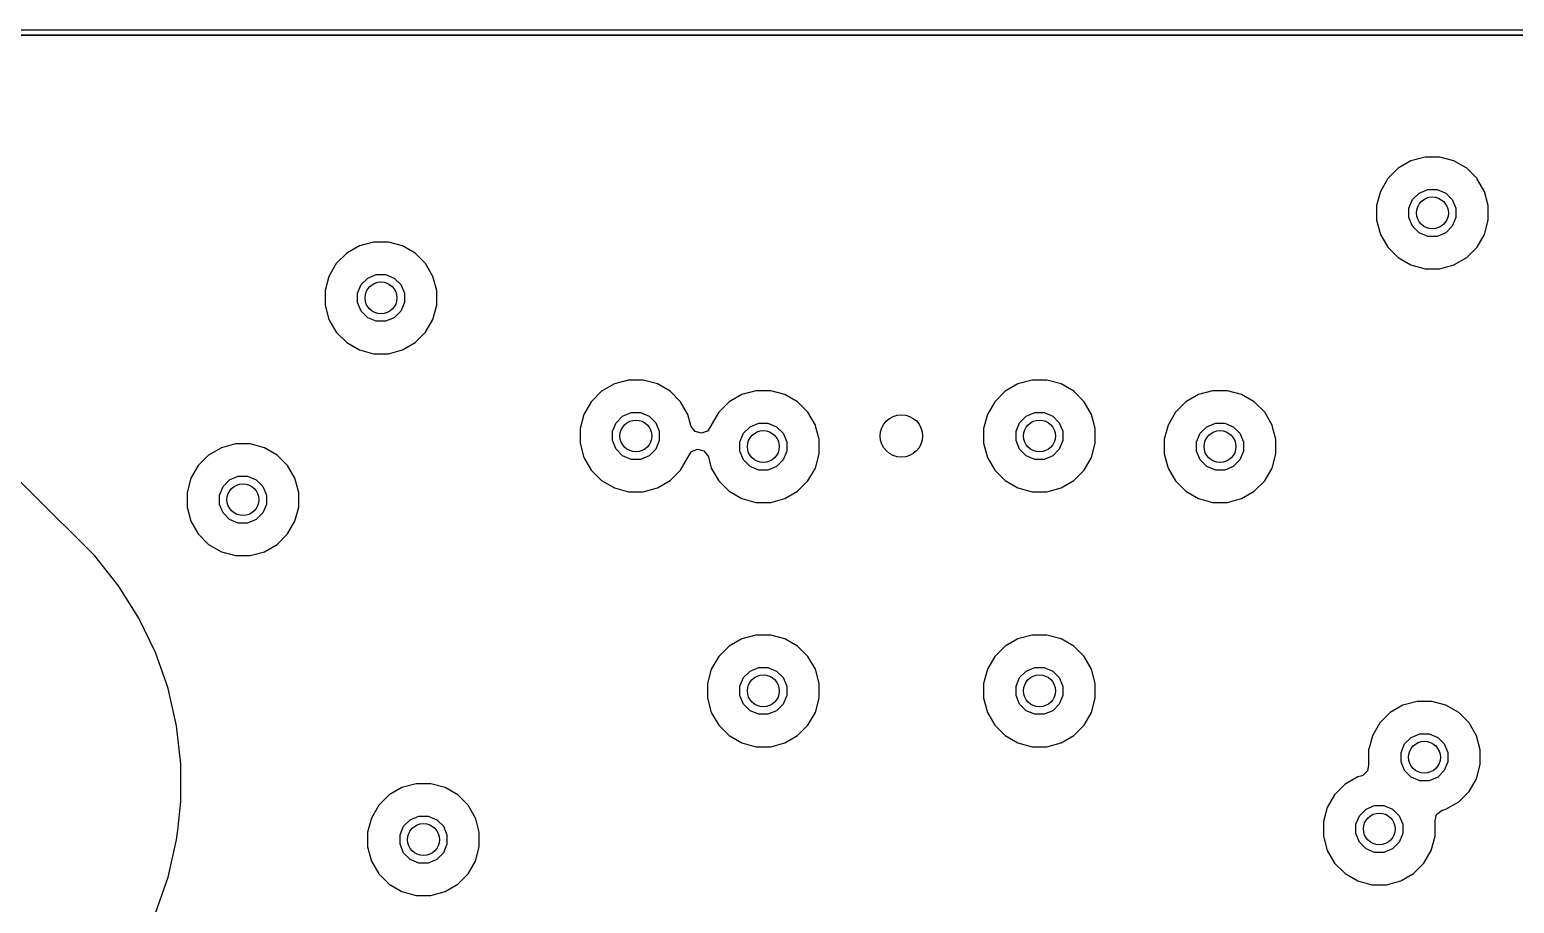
# Model space of a CAD drawing. Extents: x 89 to 178, y -115 to -57.
# Drawn here: x 114.09 to 128.07, y -65.2 to -56.97 of the extents above; entities that cross this region are included whole.
import ezdxf

# ---------------------------------------------------------------- set-up
doc = ezdxf.new("R2010")
doc.units = 0
doc.layers.add('BLACK', color=7, linetype='CONTINUOUS')

msp = doc.modelspace()

# ---------------------------------------------------------------- linework, layer by layer
at = {"layer": 'BLACK', "linetype": 'CONTINUOUS'}
for p, q in [((97.5, -56.975), (169.5, -56.975)), ((169.47582, -57.025), (97.524182, -57.025)), ((97.6245, -57.0255), (137.901, -57.0255)), ((126.977337, -58.279495), (126.879497, -58.377335)), ((127.097166, -58.210312), (126.977337, -58.279495)), ((127.230819, -58.1745), (127.097166, -58.210312)), ((127.369185, -58.1745), (127.230819, -58.1745)), ((127.502838, -58.210312), (127.369185, -58.1745)), ((127.622667, -58.279495), (127.502838, -58.210312)), ((127.720507, -58.377335), (127.622667, -58.279495)), ((126.879497, -58.377335), (126.810314, -58.497164)), ((127.722517, -58.380817), (127.720507, -58.377335)), ((127.78969, -58.497164), (127.722517, -58.380817)), ((126.810314, -58.497164), (126.774502, -58.630817)), ((127.112921, -58.574997), (127.174999, -58.512919)), ((127.174999, -58.512919), (127.256107, -58.479323)), ((127.256107, -58.479323), (127.343897, -58.479323)), ((127.343897, -58.479323), (127.425005, -58.512919)), ((127.425005, -58.512919), (127.487083, -58.574997)), ((127.825502, -58.630817), (127.78969, -58.497164)), ((126.774502, -58.630817), (126.774502, -58.769183)), ((127.079325, -58.656105), (127.112921, -58.574997)), ((127.079325, -58.743895), (127.079325, -58.656105)), ((127.487083, -58.574997), (127.520679, -58.656105)), ((127.520679, -58.656105), (127.520679, -58.743895)), ((127.825502, -58.769183), (127.825502, -58.630817)), ((126.774502, -58.769183), (126.810314, -58.902836)), ((127.112921, -58.825003), (127.079325, -58.743895)), ((127.174999, -58.887081), (127.112921, -58.825003)), ((127.487083, -58.825003), (127.425005, -58.887081)), ((127.520679, -58.743895), (127.487083, -58.825003)), ((127.78969, -58.902836), (127.825502, -58.769183)), ((117.330817, -58.9745), (117.197164, -59.010312)), ((117.469183, -58.9745), (117.330817, -58.9745)), ((117.602836, -59.010312), (117.469183, -58.9745)), ((126.810314, -58.902836), (126.879497, -59.022665)), ((127.256107, -58.920677), (127.174999, -58.887081)), ((127.343897, -58.920677), (127.256107, -58.920677)), ((127.425005, -58.887081), (127.343897, -58.920677)), ((127.720507, -59.022665), (127.78969, -58.902836)), ((117.077335, -59.079495), (116.979495, -59.177335)), ((117.197164, -59.010312), (117.077335, -59.079495)), ((117.722665, -59.079495), (117.602836, -59.010312)), ((117.820505, -59.177335), (117.722665, -59.079495)), ((126.879497, -59.022665), (126.977337, -59.120505)), ((126.977337, -59.120505), (127.097166, -59.189688)), ((127.502838, -59.189688), (127.622667, -59.120505)), ((127.622667, -59.120505), (127.720507, -59.022665)), ((116.979495, -59.177335), (116.910312, -59.297164)), ((117.889688, -59.297164), (117.820505, -59.177335)), ((127.097166, -59.189688), (127.230819, -59.2255)), ((127.230819, -59.2255), (127.230821, -59.2255)), ((127.230821, -59.2255), (127.369183, -59.2255)), ((127.369183, -59.2255), (127.369185, -59.2255)), ((127.369185, -59.2255), (127.502838, -59.189688)), ((116.910312, -59.297164), (116.8745, -59.430817)), ((117.179323, -59.456105), (117.212919, -59.374997)), ((117.212919, -59.374997), (117.274997, -59.312919)), ((117.274997, -59.312919), (117.356105, -59.279323)), ((117.356105, -59.279323), (117.443895, -59.279323)), ((117.443895, -59.279323), (117.525003, -59.312919)), ((117.525003, -59.312919), (117.587081, -59.374997)), ((117.587081, -59.374997), (117.620677, -59.456105)), ((117.9255, -59.430817), (117.889688, -59.297164)), ((116.8745, -59.430817), (116.8745, -59.569183)), ((117.179323, -59.543895), (117.179323, -59.456105)), ((117.212919, -59.625003), (117.179323, -59.543895)), ((117.620677, -59.543895), (117.587081, -59.625003)), ((117.620677, -59.456105), (117.620677, -59.543895)), ((117.9255, -59.569183), (117.9255, -59.430817)), ((116.8745, -59.569183), (116.910312, -59.702836)), ((117.274997, -59.687081), (117.212919, -59.625003)), ((117.356105, -59.720677), (117.274997, -59.687081)), ((117.525003, -59.687081), (117.443895, -59.720677)), ((117.587081, -59.625003), (117.525003, -59.687081)), ((117.889688, -59.702836), (117.9255, -59.569183)), ((116.910312, -59.702836), (116.979495, -59.822665)), ((116.979495, -59.822665), (117.077335, -59.920505)), ((117.443895, -59.720677), (117.356105, -59.720677)), ((117.722665, -59.920505), (117.820505, -59.822665)), ((117.820505, -59.822665), (117.889688, -59.702836)), ((117.077335, -59.920505), (117.197164, -59.989688)), ((117.602836, -59.989688), (117.722665, -59.920505)), ((117.197164, -59.989688), (117.330817, -60.0255)), ((117.330817, -60.0255), (117.330819, -60.0255)), ((117.330819, -60.0255), (117.469181, -60.0255)), ((117.469181, -60.0255), (117.469183, -60.0255)), ((117.469183, -60.0255), (117.602836, -59.989688)), ((119.477335, -60.379495), (119.379495, -60.477335)), ((119.597164, -60.310312), (119.477335, -60.379495)), ((119.730817, -60.2745), (119.597164, -60.310312)), ((119.869183, -60.2745), (119.730817, -60.2745)), ((120.002836, -60.310312), (119.869183, -60.2745)), ((120.122665, -60.379495), (120.002836, -60.310312)), ((120.220505, -60.477335), (120.122665, -60.379495)), ((120.930817, -60.3745), (120.797164, -60.410312)), ((121.069183, -60.3745), (120.930817, -60.3745)), ((121.202836, -60.410312), (121.069183, -60.3745)), ((123.277335, -60.379495), (123.179495, -60.477335)), ((123.397164, -60.310312), (123.277335, -60.379495)), ((123.530817, -60.2745), (123.397164, -60.310312)), ((123.669183, -60.2745), (123.530817, -60.2745)), ((123.802836, -60.310312), (123.669183, -60.2745)), ((123.922665, -60.379495), (123.802836, -60.310312)), ((124.020505, -60.477335), (123.922665, -60.379495)), ((125.230839, -60.3745), (125.097186, -60.410312)), ((125.369205, -60.3745), (125.230839, -60.3745)), ((125.502858, -60.410312), (125.369205, -60.3745)), ((119.379495, -60.477335), (119.310312, -60.597164)), ((120.289688, -60.597164), (120.220505, -60.477335)), ((120.677335, -60.479495), (120.579495, -60.577335)), ((120.797164, -60.410312), (120.677335, -60.479495)), ((121.322665, -60.479495), (121.202836, -60.410312)), ((121.420505, -60.577335), (121.322665, -60.479495)), ((123.179495, -60.477335), (123.110312, -60.597164)), ((124.089688, -60.597164), (124.020505, -60.477335)), ((124.977357, -60.479495), (124.879517, -60.577335)), ((125.097186, -60.410312), (124.977357, -60.479495)), ((125.622687, -60.479495), (125.502858, -60.410312)), ((125.720527, -60.577335), (125.622687, -60.479495)), ((119.310312, -60.597164), (119.2745, -60.730817)), ((119.612919, -60.674997), (119.674997, -60.612919)), ((119.674997, -60.612919), (119.756105, -60.579323)), ((119.756105, -60.579323), (119.843895, -60.579323)), ((119.843895, -60.579323), (119.925003, -60.612919)), ((119.925003, -60.612919), (119.987081, -60.674997)), ((120.317774, -60.701984), (120.289688, -60.597164)), ((120.579495, -60.577335), (120.510311, -60.697165)), ((121.489688, -60.697164), (121.420505, -60.577335)), ((123.110312, -60.597164), (123.0745, -60.730817)), ((123.412919, -60.674997), (123.474997, -60.612919)), ((123.474997, -60.612919), (123.556105, -60.579323)), ((123.556105, -60.579323), (123.643895, -60.579323)), ((123.643895, -60.579323), (123.725003, -60.612919)), ((123.725003, -60.612919), (123.787081, -60.674997)), ((124.1255, -60.730817), (124.089688, -60.597164)), ((124.879517, -60.577335), (124.810334, -60.697164)), ((125.78971, -60.697164), (125.720527, -60.577335)), ((114.107008, -61.330817), (113.507008, -60.730817)), ((119.2745, -60.730817), (119.2745, -60.869183)), ((119.579323, -60.756105), (119.612919, -60.674997)), ((119.579323, -60.843895), (119.579323, -60.756105)), ((119.987081, -60.674997), (120.020677, -60.756105)), ((120.020677, -60.756105), (120.020677, -60.843895)), ((120.320971, -60.711823), (120.317774, -60.701984)), ((120.359474, -60.759374), (120.320971, -60.711823)), ((120.418574, -60.775213), (120.359474, -60.759374)), ((120.475697, -60.753288), (120.418574, -60.775213)), ((120.509023, -60.701975), (120.475697, -60.753288)), ((120.510311, -60.697165), (120.509023, -60.701975)), ((120.779323, -60.856105), (120.812919, -60.774997)), ((120.812919, -60.774997), (120.874997, -60.712919)), ((120.874997, -60.712919), (120.956105, -60.679323)), ((120.956105, -60.679323), (121.043895, -60.679323)), ((121.043895, -60.679323), (121.125003, -60.712919)), ((121.125003, -60.712919), (121.187081, -60.774997)), ((121.187081, -60.774997), (121.220677, -60.856105)), ((121.498705, -60.730817), (121.489688, -60.697164)), ((121.5255, -60.830817), (121.498705, -60.730817)), ((123.0745, -60.730817), (123.0745, -60.869183)), ((123.379323, -60.756105), (123.412919, -60.674997)), ((123.379323, -60.843895), (123.379323, -60.756105)), ((123.787081, -60.674997), (123.820677, -60.756105)), ((123.820677, -60.756105), (123.820677, -60.843895)), ((124.1255, -60.830817), (124.1255, -60.730817)), ((124.810334, -60.697164), (124.774522, -60.830817)), ((125.079345, -60.856105), (125.112941, -60.774997)), ((125.112941, -60.774997), (125.175019, -60.712919)), ((125.175019, -60.712919), (125.256127, -60.679323)), ((125.256127, -60.679323), (125.343917, -60.679323)), ((125.343917, -60.679323), (125.425025, -60.712919)), ((125.425025, -60.712919), (125.487103, -60.774997)), ((125.487103, -60.774997), (125.520699, -60.856105)), ((125.798728, -60.730818), (125.78971, -60.697164)), ((125.825522, -60.830817), (125.798728, -60.730818)), ((115.897164, -60.910312), (115.777335, -60.979495)), ((116.030817, -60.8745), (115.897164, -60.910312)), ((116.169183, -60.8745), (116.030817, -60.8745)), ((116.302836, -60.910312), (116.169183, -60.8745)), ((116.422665, -60.979495), (116.302836, -60.910312)), ((119.2745, -60.869183), (119.310312, -61.002836)), ((119.612919, -60.925003), (119.579323, -60.843895)), ((119.674997, -60.987081), (119.612919, -60.925003)), ((119.987081, -60.925003), (119.925003, -60.987081)), ((120.020677, -60.843895), (119.987081, -60.925003)), ((120.290975, -60.998032), (120.324294, -60.946718)), ((120.324294, -60.946718), (120.381414, -60.924787)), ((120.381414, -60.924787), (120.440516, -60.940619)), ((120.440516, -60.940619), (120.479024, -60.988166)), ((120.779323, -60.943895), (120.779323, -60.856105)), ((120.812919, -61.025003), (120.779323, -60.943895)), ((121.220677, -60.943895), (121.187081, -61.025003)), ((121.220677, -60.856105), (121.220677, -60.943895)), ((121.5255, -60.969183), (121.5255, -60.830817)), ((123.0745, -60.869183), (123.110312, -61.002836)), ((123.412919, -60.925003), (123.379323, -60.843895)), ((123.474997, -60.987081), (123.412919, -60.925003)), ((123.787081, -60.925003), (123.725003, -60.987081)), ((123.820677, -60.843895), (123.787081, -60.925003)), ((124.089688, -61.002836), (124.1255, -60.869183)), ((124.1255, -60.869183), (124.1255, -60.830817)), ((124.774522, -60.830817), (124.774522, -60.969183)), ((125.079345, -60.943895), (125.079345, -60.856105)), ((125.112941, -61.025003), (125.079345, -60.943895)), ((125.520699, -60.943895), (125.487103, -61.025003)), ((125.520699, -60.856105), (125.520699, -60.943895)), ((125.825522, -60.969183), (125.825522, -60.830817)), ((115.679495, -61.077335), (115.610312, -61.197164)), ((115.777335, -60.979495), (115.679495, -61.077335)), ((116.520505, -61.077335), (116.422665, -60.979495)), ((116.589688, -61.197164), (116.520505, -61.077335)), ((119.310312, -61.002836), (119.379495, -61.122665)), ((119.756105, -61.020677), (119.674997, -60.987081)), ((119.843895, -61.020677), (119.756105, -61.020677)), ((119.925003, -60.987081), (119.843895, -61.020677)), ((120.220505, -61.122665), (120.289688, -61.002836)), ((120.289688, -61.002836), (120.290975, -60.998032)), ((120.479024, -60.988166), (120.482228, -60.998027)), ((120.482228, -60.998027), (120.510312, -61.102836)), ((120.874997, -61.087081), (120.812919, -61.025003)), ((120.956105, -61.120677), (120.874997, -61.087081)), ((121.125003, -61.087081), (121.043895, -61.120677)), ((121.187081, -61.025003), (121.125003, -61.087081)), ((121.489688, -61.102836), (121.5255, -60.969183)), ((123.110312, -61.002836), (123.179495, -61.122665)), ((123.556105, -61.020677), (123.474997, -60.987081)), ((123.643895, -61.020677), (123.556105, -61.020677)), ((123.725003, -60.987081), (123.643895, -61.020677)), ((124.020505, -61.122665), (124.089688, -61.002836)), ((124.774522, -60.969183), (124.810334, -61.102836)), ((125.175019, -61.087081), (125.112941, -61.025003)), ((125.256127, -61.120677), (125.175019, -61.087081)), ((125.425025, -61.087081), (125.343917, -61.120677)), ((125.487103, -61.025003), (125.425025, -61.087081)), ((125.78971, -61.102836), (125.825522, -60.969183)), ((115.610312, -61.197164), (115.5745, -61.330817)), ((115.912919, -61.274997), (115.974997, -61.212919)), ((115.974997, -61.212919), (116.056105, -61.179323)), ((116.056105, -61.179323), (116.143895, -61.179323)), ((116.143895, -61.179323), (116.225003, -61.212919)), ((116.225003, -61.212919), (116.287081, -61.274997)), ((116.6255, -61.330817), (116.589688, -61.197164)), ((119.379495, -61.122665), (119.477335, -61.220505)), ((119.477335, -61.220505), (119.597164, -61.289688)), ((120.002836, -61.289688), (120.122665, -61.220505)), ((120.122665, -61.220505), (120.220505, -61.122665)), ((120.510312, -61.102836), (120.579495, -61.222665)), ((120.579495, -61.222665), (120.677335, -61.320505)), ((121.043895, -61.120677), (120.956105, -61.120677)), ((121.322665, -61.320505), (121.420505, -61.222665)), ((121.420505, -61.222665), (121.489688, -61.102836)), ((123.179495, -61.122665), (123.277335, -61.220505)), ((123.277335, -61.220505), (123.397164, -61.289688)), ((123.802836, -61.289688), (123.922665, -61.220505)), ((123.922665, -61.220505), (124.020505, -61.122665)), ((124.810334, -61.102836), (124.879517, -61.222665)), ((124.879517, -61.222665), (124.977357, -61.320505)), ((125.343917, -61.120677), (125.256127, -61.120677)), ((125.622687, -61.320505), (125.720527, -61.222665)), ((125.720527, -61.222665), (125.78971, -61.102836)), ((114.705873, -61.929682), (114.107008, -61.330817)), ((115.5745, -61.330817), (115.5745, -61.469183)), ((115.879323, -61.356105), (115.912919, -61.274997)), ((115.879323, -61.443895), (115.879323, -61.356105)), ((116.287081, -61.274997), (116.320677, -61.356105)), ((116.320677, -61.356105), (116.320677, -61.443895)), ((116.6255, -61.469183), (116.6255, -61.330817)), ((119.597164, -61.289688), (119.730817, -61.3255)), ((119.730817, -61.3255), (119.730819, -61.3255)), ((119.730819, -61.3255), (119.869181, -61.3255)), ((119.869181, -61.3255), (119.869183, -61.3255)), ((119.869183, -61.3255), (120.002836, -61.289688)), ((120.677335, -61.320505), (120.797164, -61.389688)), ((121.202836, -61.389688), (121.322665, -61.320505)), ((123.397164, -61.289688), (123.530817, -61.3255)), ((123.530817, -61.3255), (123.530819, -61.3255)), ((123.530819, -61.3255), (123.669181, -61.3255)), ((123.669181, -61.3255), (123.669183, -61.3255)), ((123.669183, -61.3255), (123.802836, -61.289688)), ((124.977357, -61.320505), (125.097186, -61.389688)), ((125.502858, -61.389688), (125.622687, -61.320505)), ((115.5745, -61.469183), (115.610312, -61.602836)), ((115.912919, -61.525003), (115.879323, -61.443895)), ((116.320677, -61.443895), (116.287081, -61.525003)), ((116.589688, -61.602836), (116.6255, -61.469183)), ((120.797164, -61.389688), (120.930817, -61.4255)), ((120.930817, -61.4255), (120.930819, -61.4255)), ((120.930819, -61.4255), (121.069181, -61.4255)), ((121.069181, -61.4255), (121.069183, -61.4255)), ((121.069183, -61.4255), (121.202836, -61.389688)), ((125.097186, -61.389688), (125.230839, -61.4255)), ((125.230839, -61.4255), (125.230841, -61.4255)), ((125.230841, -61.4255), (125.369203, -61.4255)), ((125.369203, -61.4255), (125.369205, -61.4255)), ((125.369205, -61.4255), (125.502858, -61.389688)), ((115.610312, -61.602836), (115.679495, -61.722665)), ((115.974997, -61.587081), (115.912919, -61.525003)), ((116.056105, -61.620677), (115.974997, -61.587081)), ((116.143895, -61.620677), (116.056105, -61.620677)), ((116.225003, -61.587081), (116.143895, -61.620677)), ((116.287081, -61.525003), (116.225003, -61.587081)), ((116.520505, -61.722665), (116.589688, -61.602836)), ((115.679495, -61.722665), (115.777335, -61.820505)), ((116.422665, -61.820505), (116.520505, -61.722665)), ((115.777335, -61.820505), (115.897164, -61.889688)), ((115.897164, -61.889688), (116.030817, -61.9255)), ((116.030817, -61.9255), (116.030819, -61.9255)), ((116.030819, -61.9255), (116.169181, -61.9255)), ((116.169181, -61.9255), (116.169183, -61.9255)), ((116.169183, -61.9255), (116.302836, -61.889688)), ((116.302836, -61.889688), (116.422665, -61.820505)), ((114.705876, -61.929686), (114.705873, -61.929682)), ((114.705882, -61.929692), (114.705876, -61.929686)), ((114.929995, -62.210722), (114.705882, -61.929692)), ((114.929997, -62.210725), (114.929995, -62.210722)), ((114.93, -62.210729), (114.929997, -62.210725)), ((115.121252, -62.515103), (114.93, -62.210729)), ((115.277221, -62.838976), (115.121252, -62.515103)), ((120.797164, -62.710312), (120.677335, -62.779495)), ((120.930817, -62.6745), (120.797164, -62.710312)), ((121.069183, -62.6745), (120.930817, -62.6745)), ((121.202836, -62.710312), (121.069183, -62.6745)), ((121.322665, -62.779495), (121.202836, -62.710312)), ((123.397164, -62.710312), (123.277335, -62.779495)), ((123.530817, -62.6745), (123.397164, -62.710312)), ((123.669183, -62.6745), (123.530817, -62.6745)), ((123.802836, -62.710312), (123.669183, -62.6745)), ((123.922665, -62.779495), (123.802836, -62.710312)), ((115.37934, -63.130817), (115.277221, -62.838976)), ((120.579495, -62.877335), (120.510312, -62.997164)), ((120.677335, -62.779495), (120.579495, -62.877335)), ((121.420505, -62.877335), (121.322665, -62.779495)), ((121.489688, -62.997164), (121.420505, -62.877335)), ((123.179495, -62.877335), (123.110312, -62.997164)), ((123.277335, -62.779495), (123.179495, -62.877335)), ((124.020505, -62.877335), (123.922665, -62.779495)), ((124.089688, -62.997164), (124.020505, -62.877335)), ((120.510312, -62.997164), (120.4745, -63.130817)), ((120.812919, -63.074997), (120.874997, -63.012919)), ((120.874997, -63.012919), (120.956105, -62.979323)), ((120.956105, -62.979323), (121.043895, -62.979323)), ((121.043895, -62.979323), (121.125003, -63.012919)), ((121.125003, -63.012919), (121.187081, -63.074997)), ((121.5255, -63.130817), (121.489688, -62.997164)), ((123.110312, -62.997164), (123.0745, -63.130817)), ((123.412919, -63.074997), (123.474997, -63.012919)), ((123.474997, -63.012919), (123.556105, -62.979323)), ((123.556105, -62.979323), (123.643895, -62.979323)), ((123.643895, -62.979323), (123.725003, -63.012919)), ((123.725003, -63.012919), (123.787081, -63.074997)), ((124.1255, -63.130817), (124.089688, -62.997164)), ((115.395947, -63.178277), (115.37934, -63.130817)), ((115.475937, -63.528737), (115.395947, -63.178277)), ((120.4745, -63.130817), (120.4745, -63.269183)), ((120.779323, -63.156105), (120.812919, -63.074997)), ((120.779323, -63.243895), (120.779323, -63.156105)), ((121.187081, -63.074997), (121.220677, -63.156105)), ((121.220677, -63.156105), (121.220677, -63.243895)), ((121.5255, -63.269183), (121.5255, -63.130817)), ((123.0745, -63.130817), (123.0745, -63.269183)), ((123.379323, -63.156105), (123.412919, -63.074997)), ((123.379323, -63.243895), (123.379323, -63.156105)), ((123.787081, -63.074997), (123.820677, -63.156105)), ((123.820677, -63.156105), (123.820677, -63.243895)), ((124.1255, -63.230817), (124.1255, -63.130817)), ((120.4745, -63.269183), (120.510312, -63.402836)), ((120.812919, -63.325003), (120.779323, -63.243895)), ((121.220677, -63.243895), (121.187081, -63.325003)), ((121.489688, -63.402836), (121.5255, -63.269183)), ((123.0745, -63.269183), (123.110312, -63.402836)), ((123.412919, -63.325003), (123.379323, -63.243895)), ((123.820677, -63.243895), (123.787081, -63.325003)), ((124.089688, -63.402836), (124.1255, -63.269183)), ((124.1255, -63.269183), (124.1255, -63.230817)), ((127.155817, -63.2995), (127.022164, -63.335312)), ((127.294183, -63.2995), (127.155817, -63.2995)), ((127.427836, -63.335312), (127.294183, -63.2995)), ((120.510312, -63.402836), (120.579495, -63.522665)), ((120.874997, -63.387081), (120.812919, -63.325003)), ((120.956105, -63.420677), (120.874997, -63.387081)), ((121.043895, -63.420677), (120.956105, -63.420677)), ((121.125003, -63.387081), (121.043895, -63.420677)), ((121.187081, -63.325003), (121.125003, -63.387081)), ((121.420505, -63.522665), (121.489688, -63.402836)), ((123.110312, -63.402836), (123.179495, -63.522665)), ((123.474997, -63.387081), (123.412919, -63.325003)), ((123.556105, -63.420677), (123.474997, -63.387081)), ((123.643895, -63.420677), (123.556105, -63.420677)), ((123.725003, -63.387081), (123.643895, -63.420677)), ((123.787081, -63.325003), (123.725003, -63.387081)), ((124.020505, -63.522665), (124.089688, -63.402836)), ((126.902335, -63.404495), (126.804495, -63.502335)), ((127.022164, -63.335312), (126.902335, -63.404495)), ((127.547665, -63.404495), (127.427836, -63.335312)), ((127.645505, -63.502335), (127.547665, -63.404495)), ((115.516185, -63.885949), (115.475937, -63.528737)), ((120.579495, -63.522665), (120.677335, -63.620505)), ((121.322665, -63.620505), (121.420505, -63.522665)), ((123.179495, -63.522665), (123.277335, -63.620505)), ((123.922665, -63.620505), (124.020505, -63.522665)), ((126.804495, -63.502335), (126.735312, -63.622164)), ((127.714688, -63.622164), (127.645505, -63.502335)), ((120.677335, -63.620505), (120.797164, -63.689688)), ((120.797164, -63.689688), (120.930817, -63.7255)), ((120.930817, -63.7255), (120.930819, -63.7255)), ((120.930819, -63.7255), (121.069181, -63.7255)), ((121.069181, -63.7255), (121.069183, -63.7255)), ((121.069183, -63.7255), (121.202836, -63.689688)), ((121.202836, -63.689688), (121.322665, -63.620505)), ((123.277335, -63.620505), (123.397164, -63.689688)), ((123.397164, -63.689688), (123.530817, -63.7255)), ((123.530817, -63.7255), (123.530819, -63.7255)), ((123.530819, -63.7255), (123.669181, -63.7255)), ((123.669181, -63.7255), (123.669183, -63.7255)), ((123.669183, -63.7255), (123.802836, -63.689688)), ((123.802836, -63.689688), (123.922665, -63.620505)), ((126.707624, -63.7255), (126.6995, -63.755818)), ((126.735312, -63.622164), (126.707624, -63.7255)), ((127.004323, -63.781105), (127.037919, -63.699997)), ((127.037919, -63.699997), (127.099997, -63.637919)), ((127.099997, -63.637919), (127.181105, -63.604323)), ((127.181105, -63.604323), (127.268895, -63.604323)), ((127.268895, -63.604323), (127.350003, -63.637919)), ((127.350003, -63.637919), (127.412081, -63.699997)), ((127.412081, -63.699997), (127.445677, -63.781105)), ((127.7505, -63.755817), (127.714688, -63.622164)), ((126.6995, -63.755818), (126.6995, -63.900671)), ((127.004323, -63.868895), (127.004323, -63.781105)), ((127.037919, -63.950003), (127.004323, -63.868895)), ((127.445677, -63.868895), (127.412081, -63.950003)), ((127.445677, -63.781105), (127.445677, -63.868895)), ((127.7505, -63.894183), (127.7505, -63.755817)), ((115.516185, -64.245421), (115.516185, -63.885949)), ((126.597164, -64.010312), (126.477335, -64.079495)), ((126.597166, -64.010311), (126.597164, -64.010311)), ((126.597164, -64.010311), (126.597164, -64.010312)), ((126.62692, -64.002338), (126.597166, -64.010311)), ((126.643911, -63.99607), (126.62692, -64.002338)), ((126.688295, -63.953955), (126.643911, -63.99607)), ((126.698174, -63.900671), (126.688295, -63.953955)), ((126.6995, -63.900671), (126.698174, -63.900671)), ((127.099997, -64.012081), (127.037919, -63.950003)), ((127.181105, -64.045677), (127.099997, -64.012081)), ((127.350003, -64.012081), (127.268895, -64.045677)), ((127.412081, -63.950003), (127.350003, -64.012081)), ((127.714688, -64.027836), (127.7505, -63.894183)), ((117.597164, -64.110312), (117.477335, -64.179495)), ((117.730817, -64.0745), (117.597164, -64.110312)), ((117.869183, -64.0745), (117.730817, -64.0745)), ((118.002836, -64.110312), (117.869183, -64.0745)), ((118.122665, -64.179495), (118.002836, -64.110312)), ((126.477335, -64.079495), (126.379495, -64.177335)), ((127.268895, -64.045677), (127.181105, -64.045677)), ((127.547665, -64.245505), (127.645505, -64.147665)), ((127.645505, -64.147665), (127.714688, -64.027836)), ((115.49658, -64.419419), (115.516185, -64.245421)), ((117.379495, -64.277335), (117.310312, -64.397164)), ((117.477335, -64.179495), (117.379495, -64.277335)), ((118.220505, -64.277335), (118.122665, -64.179495)), ((118.289688, -64.397164), (118.220505, -64.277335)), ((126.310312, -64.297164), (126.2745, -64.430817)), ((126.379495, -64.177335), (126.310312, -64.297164)), ((126.674997, -64.312919), (126.756105, -64.279323)), ((126.756105, -64.279323), (126.843895, -64.279323)), ((126.843895, -64.279323), (126.925003, -64.312919)), ((127.427836, -64.314688), (127.547665, -64.245505)), ((115.486009, -64.513244), (115.49658, -64.419419)), ((117.310312, -64.397164), (117.2745, -64.530817)), ((117.612919, -64.474997), (117.674997, -64.412919)), ((117.674997, -64.412919), (117.756105, -64.379323)), ((117.756105, -64.379323), (117.843895, -64.379323)), ((117.843895, -64.379323), (117.925003, -64.412919)), ((117.925003, -64.412919), (117.987081, -64.474997)), ((118.298705, -64.430817), (118.289688, -64.397164)), ((118.3255, -64.530817), (118.298705, -64.430817)), ((126.2745, -64.430817), (126.2745, -64.569183)), ((126.579323, -64.456105), (126.612919, -64.374997)), ((126.612919, -64.374997), (126.674997, -64.312919)), ((126.925003, -64.312919), (126.987081, -64.374997)), ((126.987081, -64.374997), (127.020677, -64.456105)), ((127.32471, -64.419419), (127.332151, -64.395594)), ((127.324811, -64.428245), (127.32471, -64.419419)), ((127.3255, -64.430817), (127.324811, -64.428245)), ((127.3255, -64.494329), (127.3255, -64.430817)), ((127.332151, -64.395594), (127.336697, -64.371055)), ((127.336697, -64.371055), (127.341129, -64.366847)), ((127.341129, -64.366847), (127.342951, -64.361016)), ((127.342951, -64.361016), (127.362969, -64.346118)), ((127.362969, -64.346118), (127.381075, -64.328934)), ((127.381075, -64.328934), (127.390964, -64.325285)), ((127.390964, -64.325285), (127.392036, -64.324488)), ((127.392036, -64.324488), (127.393161, -64.324475)), ((127.393161, -64.324475), (127.398076, -64.322661)), ((127.398076, -64.322661), (127.427836, -64.314688)), ((115.475939, -64.602623), (115.484029, -64.530817)), ((115.484029, -64.530817), (115.486009, -64.513248)), ((115.486009, -64.513248), (115.486009, -64.513244)), ((117.2745, -64.530817), (117.2745, -64.669183)), ((117.579323, -64.556105), (117.612919, -64.474997)), ((117.579323, -64.643895), (117.579323, -64.556105)), ((117.987081, -64.474997), (118.020677, -64.556105)), ((118.020677, -64.556105), (118.020677, -64.643895)), ((118.3255, -64.669183), (118.3255, -64.530817)), ((126.2745, -64.569183), (126.310312, -64.702836)), ((126.579323, -64.543895), (126.579323, -64.456105)), ((126.612919, -64.625003), (126.579323, -64.543895)), ((127.020677, -64.543895), (126.987081, -64.625003)), ((127.020677, -64.456105), (127.020677, -64.543895)), ((127.289688, -64.702836), (127.3255, -64.569183)), ((127.3255, -64.569183), (127.3255, -64.494329)), ((115.395947, -64.953093), (115.475937, -64.602633)), ((115.475937, -64.60263), (115.475939, -64.602623)), ((115.475937, -64.602633), (115.475937, -64.60263)), ((117.2745, -64.669183), (117.310312, -64.802836)), ((117.612919, -64.725003), (117.579323, -64.643895)), ((118.020677, -64.643895), (117.987081, -64.725003)), ((118.289688, -64.802836), (118.3255, -64.669183)), ((126.310312, -64.702836), (126.379495, -64.822665)), ((126.674997, -64.687081), (126.612919, -64.625003)), ((126.756105, -64.720677), (126.674997, -64.687081)), ((126.843895, -64.720677), (126.756105, -64.720677)), ((126.925003, -64.687081), (126.843895, -64.720677)), ((126.987081, -64.625003), (126.925003, -64.687081)), ((127.220505, -64.822665), (127.289688, -64.702836)), ((117.310312, -64.802836), (117.379495, -64.922665)), ((117.674997, -64.787081), (117.612919, -64.725003)), ((117.756105, -64.820677), (117.674997, -64.787081)), ((117.843895, -64.820677), (117.756105, -64.820677)), ((117.925003, -64.787081), (117.843895, -64.820677)), ((117.987081, -64.725003), (117.925003, -64.787081)), ((118.220505, -64.922665), (118.289688, -64.802836)), ((126.379495, -64.822665), (126.477335, -64.920505)), ((127.122665, -64.920505), (127.220505, -64.822665)), ((115.277221, -65.292394), (115.395947, -64.953093)), ((117.379495, -64.922665), (117.477335, -65.020505)), ((118.122665, -65.020505), (118.220505, -64.922665)), ((126.477335, -64.920505), (126.597164, -64.989688)), ((126.597164, -64.989688), (126.730817, -65.0255)), ((126.869183, -65.0255), (127.002836, -64.989688)), ((127.002836, -64.989688), (127.122665, -64.920505)), ((117.477335, -65.020505), (117.597164, -65.089688)), ((117.597164, -65.089688), (117.730817, -65.1255)), ((117.730817, -65.1255), (117.730819, -65.1255)), ((117.730819, -65.1255), (117.869181, -65.1255)), ((117.869181, -65.1255), (117.869183, -65.1255)), ((117.869183, -65.1255), (118.002836, -65.089688)), ((118.002836, -65.089688), (118.122665, -65.020505)), ((126.730817, -65.0255), (126.730819, -65.0255)), ((126.730819, -65.0255), (126.869181, -65.0255)), ((126.869181, -65.0255), (126.869183, -65.0255))]:
    msp.add_line(p, q, dxfattribs=at)
at = {"layer": 'BLACK'}
for centre, radius in [((127.300002, -58.7), 0.15), ((117.4, -59.5), 0.15), ((119.8, -60.8), 0.15), ((122.3, -60.8), 0.2), ((123.6, -60.8), 0.15), ((121, -60.9), 0.15), ((125.300022, -60.9), 0.15), ((116.1, -61.4), 0.15), ((121, -63.2), 0.15), ((123.6, -63.2), 0.15), ((127.225, -63.825), 0.15), ((126.8, -64.5), 0.15), ((117.8, -64.6), 0.15)]:
    msp.add_circle(centre, radius, dxfattribs=at)
at = {"layer": 'WHITE'}
for centre, radius in [((127.300002, -58.7), 0.15), ((117.4, -59.5), 0.15), ((119.8, -60.8), 0.15), ((122.3, -60.8), 0.2), ((123.6, -60.8), 0.15), ((121, -60.9), 0.15), ((125.300022, -60.9), 0.15), ((116.1, -61.4), 0.15), ((121, -63.2), 0.15), ((123.6, -63.2), 0.15), ((127.225, -63.825), 0.15), ((126.8, -64.5), 0.15), ((117.8, -64.6), 0.15)]:
    msp.add_circle(centre, radius, dxfattribs=at)

doc.saveas('drawing.dxf')
